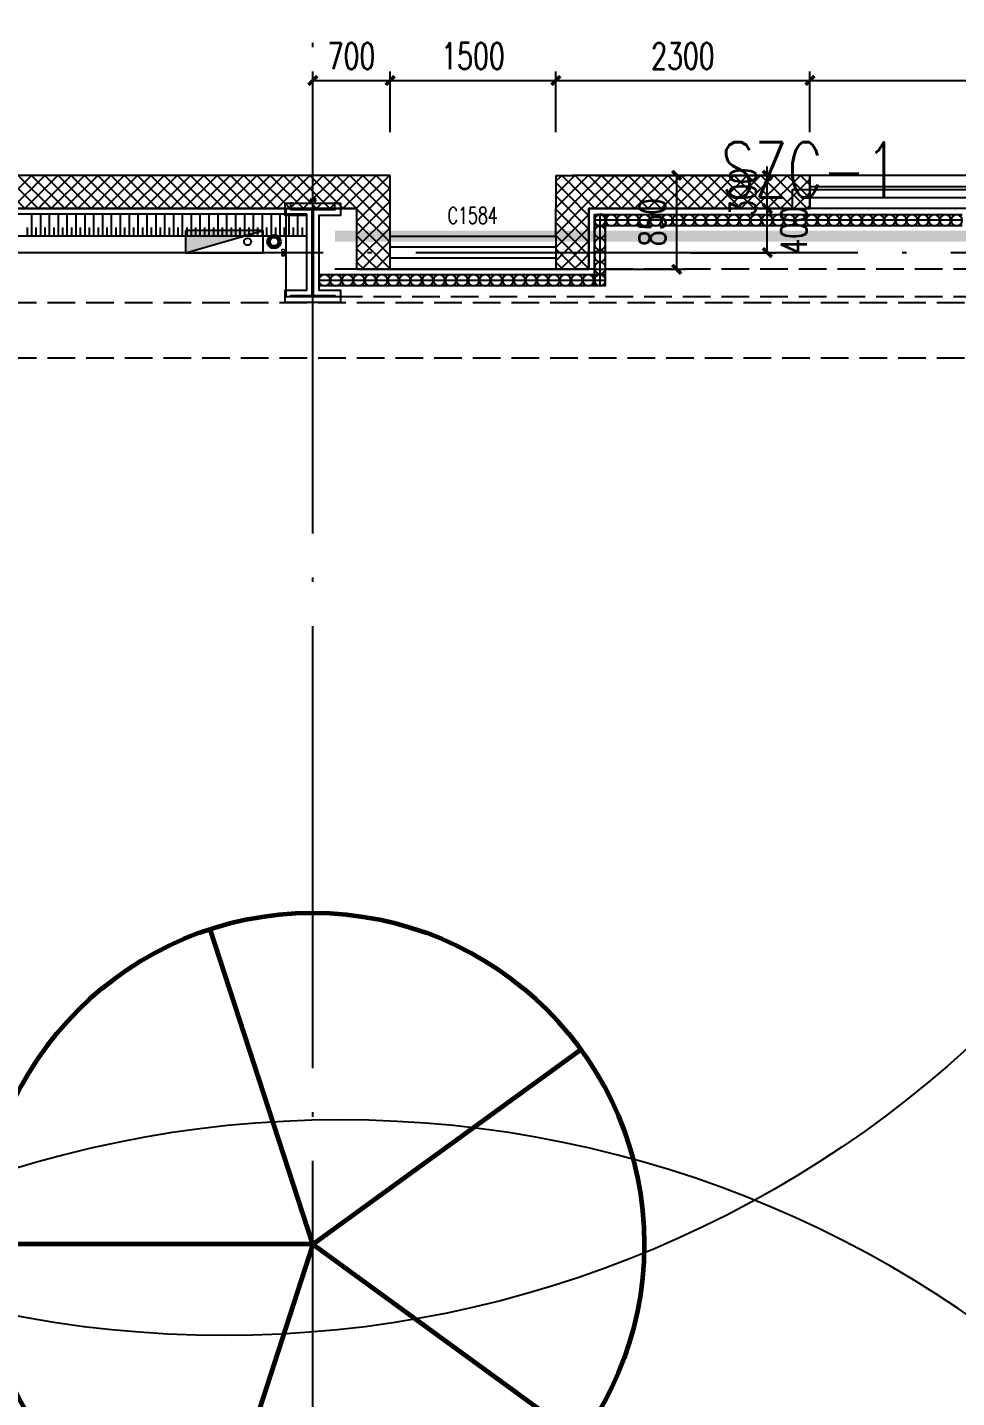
# Model space of a CAD drawing. Extents: x -1313754 to 847533, y 489853 to 941203.
# Drawn here: x -284437 to -276027, y 610357 to 622760 of the extents above; entities that cross this region are included whole.
import ezdxf
from ezdxf.enums import TextEntityAlignment as Align

# ---------------------------------------------------------------- set-up
doc = ezdxf.new("R2010")
doc.units = 0
doc.header["$LTSCALE"] = 1000
doc.header["$MEASUREMENT"] = 0
for name, pattern in [('CENTER', [2, 1.25, -0.25, 0.25, -0.25]), ('DASH', [0.35, 0.25, -0.1]), ('DOTE', [2.42, 2, -0.2, 0.02, -0.2])]:
    doc.linetypes.add(name, pattern=pattern)
doc.layers.get('Defpoints').update_dxf_attribs({"color": 210})
for name, color, linetype in [('99平面图例外参$0$A-HATCH-2', 251, 'Continuous'), ('A-AXIS-DOTE', 14, 'DOTE'), ('A-AXIS-DP', 126, 'Continuous'), ('A-HATCH-2', 251, 'Continuous'), ('A-HRAIL', 173, 'Continuous'), ('A-LIN-V', 9, 'Continuous'), ('A-SFCE', 30, 'Continuous'), ('A-WINDOW', 140, 'Continuous'), ('AS-COLN', 6, 'Continuous'), ('AS-WALL', 40, 'Continuous'), ('AS-结构边线层', 200, 'Continuous'), ('DIM_SYMB', 3, 'Continuous'), ('PUB_HATCH', 8, 'Continuous'), ('SB_ZF消火栓', 10, 'Continuous'), ('SB_ZF消火栓M', 10, 'Continuous'), ('建-窗', 4, 'Continuous'), ('建-门窗编号', 7, 'Continuous')]:
    doc.layers.add(name, color=color, linetype=linetype)
for name, color, linetype, lineweight in [('LG-ZF消防', 1, 'Continuous', 60), ('THIN', 7, 'Continuous', 0), ('柱间支撑', 6, 'CENTER', 0)]:
    doc.layers.add(name, color=color, linetype=linetype, lineweight=lineweight)
doc.styles.add('_TCH_DIM_T3', font='SIMPLEX', dxfattribs={"width": 0.705882, "bigfont": 'GBCBIG'})
doc.styles.add('A-WIN-LABEL', font='SIMPLEX', dxfattribs={"bigfont": 'GBCBIG'})
doc.styles.add('TSSD_Rein', font='tj-romans1.shx', dxfattribs={"width": 0.7, "bigfont": 'tj-hztxt.shx'})
doc.dimstyles.new('_TCH_ARCH&&10', dxfattribs={"dimtxt": 29.75, "dimasz": 10, "dimexe": 10, "dimexo": 10, "dimgap": 12.625, "dimtad": 1, "dimdec": 0, "dimzin": 0, "dimdsep": 46, "dimtxsty": '_TCH_DIM_T3', "dimblk": 'ARCHTICK', "dimcen": 0.09, "dimclrt": 7, "dimazin": 2, "dimtfac": 1, "dimtdec": 0, "dimtix": 1, "dimtmove": 2, "dimatfit": 3, "dimfxl": 0, "dimtolj": 1, "dimtzin": 0, "dimarcsym": 0})
doc.dimstyles.new('_TCH_ARCH&&80', dxfattribs={"dimtxt": 238, "dimasz": 80, "dimexe": 80, "dimexo": 80, "dimgap": 101, "dimtad": 1, "dimdec": 0, "dimzin": 0, "dimdsep": 46, "dimtxsty": '_TCH_DIM_T3', "dimblk": 'ARCHTICK', "dimcen": 0.09, "dimclrt": 7, "dimazin": 2, "dimtfac": 1, "dimtdec": 0, "dimtix": 1, "dimtmove": 2, "dimatfit": 3, "dimfxl": 0, "dimtolj": 1, "dimtzin": 0, "dimarcsym": 0})
pattern_1 = [(45, (60, 0), (-60.000061, 60.000061), []), (135, (60, 0), (-60.000061, -60.000061), [])]

# ---------------------------------------------------------------- blocks, each defined once
blk = doc.blocks.new('dote')
at = {"layer": 'A-AXIS-DOTE', "ltscale": 2}
for p, q in [((-61117.8, -264080), (-61117.8, -178600)), ((98696.4, -184100), (-97273.6, -184100))]:
    blk.add_line(p, q, dxfattribs=at)
blk = doc.blocks.new('43243')
at = {"layer": 'AS-结构边线层'}
blk.add_lwpolyline([(-263994, 621290), (-277514, 621290), (-277514, 621120), (-279354, 621120), (-279354, 620570), (-281454, 620570), (-281454, 621120), (-295987, 621120), (-313454, 567286), (-313454, 548520), (-281454, 548520), (-281454, 549070), (-279354, 549070), (-279354, 548520), (-277514, 548520), (-277514, 548350), (-263994, 548350)], dxfattribs=at)
blk = doc.blocks.new('3243243')
at = {"layer": 'A-SFCE', "color": 2, "linetype": 'DASH'}
for p, q in [((-273004.2, 620570.1), (-281704.2, 620570.1)), ((-273004.2, 620320.1), (-281704.2, 620320.1))]:
    blk.add_line(p, q, dxfattribs=at)
blk = doc.blocks.new('4324324')
at = {"layer": 'A-HATCH-2', "linetype": 'DASH'}
for p, q in [((-294754.2, 620270), (-135554.2, 620270)), ((-294754.2, 619770), (-135554.2, 619770))]:
    blk.add_line(p, q, dxfattribs=at)
blk = doc.blocks.new('w4324324')
at = {"layer": 'A-HATCH-2', "lineweight": 60}
for q in [(-1694760, 686605), (-1697614, 684532), (-1691907, 684532), (-1696524, 681178), (-1692997, 681178)]:
    blk.add_line((-1694760, 683605), q, dxfattribs=at)
blk.add_circle((-1694760, 683605), 3000, dxfattribs=at)
blk = doc.blocks.new('342343')
at = {"layer": 'A-LIN-V'}
blk.add_blockref('w4324324', (1084560, 81556), dxfattribs=at)
blk = doc.blocks.new('_ArchTick')
at = {"color": 0, "linetype": 'ByBlock', "const_width": 0.4}
blk.add_lwpolyline([(-0.5, -0.5), (0.5, 0.5)], dxfattribs=at)
blk = doc.blocks.new('*D1767')
at = {"layer": 'A-AXIS-DP', "color": 0, "lineweight": -2}
for p, q in [((-165054, 621030), (-165054, 621079)), ((-165054, 621069), (-164654, 621069)), ((-164654, 621030), (-164654, 621079))]:
    blk.add_line(p, q, dxfattribs=at)
at = {"layer": 'Defpoints', "color": 0}
for p in [(-165054, 621020), (-164654, 621069), (-164654, 621020)]:
    blk.add_point(p, dxfattribs=at)
at = {"layer": 'A-AXIS-DP', "color": 0, "lineweight": -2, "xscale": 10, "yscale": 10, "zscale": 10, "rotation": 180}
blk.add_blockref('_ArchTick', (-165054, 621069), dxfattribs=at)
at = {"layer": 'A-AXIS-DP', "color": 0, "lineweight": -2, "xscale": 10, "yscale": 10, "zscale": 10}
blk.add_blockref('_ArchTick', (-164654, 621069), dxfattribs=at)
at = {"layer": 'A-AXIS-DP', "color": 7, "insert": (-164854, 621096), "char_height": 29.8, "attachment_point": 5, "style": '_TCH_DIM_T3'}
blk.add_mtext('\\A1;400', dxfattribs=at)
blk = doc.blocks.new('*D1768')
at = {"layer": 'A-AXIS-DP', "color": 0, "lineweight": -2}
for p, q in [((-165064, 621020), (-165105, 621020)), ((-165095, 620220), (-165095, 621020)), ((-165064, 620220), (-165105, 620220))]:
    blk.add_line(p, q, dxfattribs=at)
at = {"layer": 'Defpoints', "color": 0}
for p in [(-165095, 621020), (-165054, 621020), (-165054, 620220)]:
    blk.add_point(p, dxfattribs=at)
at = {"layer": 'A-AXIS-DP', "color": 0, "lineweight": -2, "xscale": 10, "yscale": 10, "zscale": 10}
for p, rotation in [((-165095, 621020), 90), ((-165095, 620220), 270)]:
    blk.add_blockref('_ArchTick', p, dxfattribs=dict(at, rotation=rotation))
at = {"layer": 'A-AXIS-DP', "color": 7, "insert": (-165123, 620620), "char_height": 29.8, "attachment_point": 5, "rotation": 90, "style": '_TCH_DIM_T3'}
blk.add_mtext('\\A1;800', dxfattribs=at)
blk = doc.blocks.new('23124232432')
at = {"layer": '柱间支撑', "const_width": 100}
blk.add_lwpolyline([(-273054, 620870), (-281654, 620870)], dxfattribs=at)
at = {"layer": 'THIN', "style": 'TSSD_Rein', "width": 0.7}
blk.add_text('SZC-1', height=500, dxfattribs=at).set_placement((-277354, 621070), align=Align.BOTTOM_CENTER)
blk = doc.blocks.new('99平面图例外参$0$$LinePat$填挖边坡')
at = {"color": 0}
for p, q in [((0, 0), (0, -1500)), ((300, 0), (300, -600))]:
    blk.add_line(p, q, dxfattribs=at)
at = {"layer": 'Defpoints', "color": 0}
blk.add_point((600, 0), dxfattribs=at)
blk = doc.blocks.new('99平面图例外参$0$$LinePat$圆环')
for points in [[(0, 150), (300, 150)], [(0, 0), (300, 0)], [(0, -150), (300, -150)]]:
    blk.add_lwpolyline(points)
at = {"color": 0}
blk.add_circle((150, 0), 150, dxfattribs=at)
blk = doc.blocks.new('34242343243')
at = {"layer": 'A-LIN-V'}
for p, q in [((-281908, 621070), (-294754, 621070)), ((-281908, 620870), (-294754, 620870))]:
    blk.add_line(p, q, dxfattribs=at)
at = {"layer": '99平面图例外参$0$A-HATCH-2', "color": 203, "xscale": 0.1338124999985388, "yscale": 0.1333333333333333, "zscale": 0.1333333333333333, "rotation": 179.9999999990436}
for p in [(-284397, 620870), (-284317, 620870), (-284237, 620870), (-284156, 620870), (-284076, 620870), (-283996, 620870), (-283915, 620870), (-283835, 620870), (-283755, 620870), (-283675, 620870), (-283594, 620870), (-283514, 620870), (-283434, 620870), (-283353, 620870), (-283273, 620870), (-283193, 620870), (-283112, 620870), (-283032, 620870), (-282952, 620870), (-282872, 620870), (-282791, 620870), (-282711, 620870), (-282631, 620870), (-282550, 620870), (-282470, 620870), (-282390, 620870), (-282310, 620870), (-282229, 620870), (-282149, 620870), (-282069, 620870), (-281988, 620870), (-281908, 620870)]:
    blk.add_blockref('99平面图例外参$0$$LinePat$填挖边坡', p, dxfattribs=at)
at = {"layer": 'A-HRAIL', "yscale": 0.3333333333333333, "zscale": 0.3333333333333333}
for p, xscale, rotation in [((-279254, 620962), -0.3611111227129974, 270), ((-279203, 621014), -0.336163315173153, 359.9999999997964), ((-279102, 621014), -0.336163315173153, 359.9999999997964), ((-279002, 621014), -0.336163315173153, 359.9999999997964), ((-278901, 621014), -0.336163315173153, 359.9999999997964), ((-278800, 621014), -0.336163315173153, 359.9999999997964), ((-278699, 621014), -0.336163315173153, 359.9999999997964), ((-278598, 621014), -0.336163315173153, 359.9999999997964), ((-278497, 621014), -0.336163315173153, 359.9999999997964), ((-278397, 621014), -0.336163315173153, 359.9999999997964), ((-278296, 621014), -0.336163315173153, 359.9999999997964), ((-278195, 621014), -0.336163315173153, 359.9999999997964), ((-278094, 621014), -0.336163315173153, 359.9999999997964), ((-277993, 621014), -0.336163315173153, 359.9999999997964), ((-277892, 621014), -0.336163315173153, 359.9999999997964), ((-277791, 621014), -0.336163315173153, 359.9999999997964), ((-277691, 621014), -0.336163315173153, 359.9999999997964), ((-277590, 621014), -0.336163315173153, 359.9999999997964), ((-277489, 621014), -0.336163315173153, 359.9999999997964), ((-277388, 621014), -0.336163315173153, 359.9999999997964), ((-277287, 621014), -0.336163315173153, 359.9999999997964), ((-277186, 621014), -0.336163315173153, 359.9999999997964), ((-277086, 621014), -0.336163315173153, 359.9999999997964), ((-276985, 621014), -0.336163315173153, 359.9999999997964), ((-276884, 621014), -0.336163315173153, 359.9999999997964), ((-276783, 621014), -0.336163315173153, 359.9999999997964), ((-276682, 621014), -0.336163315173153, 359.9999999997964), ((-276581, 621014), -0.336163315173153, 359.9999999997964), ((-276480, 621014), -0.336163315173153, 359.9999999997964), ((-276380, 621014), -0.336163315173153, 359.9999999997964), ((-276279, 621014), -0.336163315173153, 359.9999999997964), ((-276178, 621014), -0.336163315173153, 359.9999999997964), ((-276077, 621014), -0.336163315173153, 359.9999999997964), ((-275976, 621014), -0.336163315173153, 359.9999999997964), ((-279254, 620853), -0.3611111227129974, 270), ((-279254, 620745), -0.3611111227129974, 270), ((-279254, 620637), -0.3611111227129974, 270), ((-279254, 620528), -0.3611111227129974, 270), ((-279254, 620420), -0.3611111227129974, 270)]:
    blk.add_blockref('99平面图例外参$0$$LinePat$圆环', p, dxfattribs=dict(at, xscale=xscale, rotation=rotation))
at = {"layer": 'A-HRAIL', "xscale": -0.3461333288391431, "yscale": 0.3333333333333333, "zscale": 0.3333333333333333}
for p in [(-281696, 620470), (-281593, 620470), (-281489, 620470), (-281385, 620470), (-281281, 620470), (-281177, 620470), (-281073, 620470), (-280969, 620470), (-280866, 620470), (-280762, 620470), (-280658, 620470), (-280554, 620470), (-280450, 620470), (-280346, 620470), (-280243, 620470), (-280139, 620470), (-280035, 620470), (-279931, 620470), (-279827, 620470), (-279723, 620470), (-279620, 620470), (-279516, 620470), (-279412, 620470), (-279308, 620470), (-279204, 620470)]:
    blk.add_blockref('99平面图例外参$0$$LinePat$圆环', p, dxfattribs=at)
blk = doc.blocks.new('A$C5D961328')
at = {"layer": 'SB_ZF消火栓'}
blk.add_hatch(color=256, dxfattribs=at).paths.add_polyline_path([(0, 40), (700, 40), (700, 240)])
at = {"layer": 'A-LIN-V', "ltscale": 500}
blk.add_circle((350, 40), 10001, dxfattribs=at)
at = {"layer": 'SB_ZF消火栓'}
for p, q in [((700, 240), (0, 240)), ((0, 240), (0, 40)), ((700, 240), (0, 40)), ((700, 240), (700, 40)), ((0, 40), (700, 40))]:
    blk.add_line(p, q, dxfattribs=at)
at = {"layer": 'SB_ZF消火栓', "color": 1}
blk.add_circle((140, 140), 32.5, dxfattribs=at)
blk = doc.blocks.new('we42342343234')
at = {"layer": 'LG-ZF消防'}
blk.add_circle((-282204, 620820), 50, dxfattribs=at)
at = {"layer": 'SB_ZF消火栓M', "rotation": 180}
blk.add_blockref('A$C5D961328', (-282304, 620960), dxfattribs=at)
at = {"layer": 'SB_ZF消火栓M', "xscale": -1, "rotation": 270}
blk.add_blockref('A$C5D961328', (-281644, 602520), dxfattribs=at)
blk = doc.blocks.new('234243242332')
at = {"layer": 'SB_ZF消火栓'}
blk.add_blockref('we42342343234', (0, 0), dxfattribs=at)
blk = doc.blocks.new('*D674')
at = {"layer": 'A-AXIS-DP', "color": 0, "lineweight": -2}
for p, q in [((-279294, 621420), (-278480, 621420)), ((-278560, 620570), (-278560, 621420)), ((-279294, 620570), (-278480, 620570))]:
    blk.add_line(p, q, dxfattribs=at)
at = {"layer": 'Defpoints', "color": 0}
for p in [(-279374, 621420), (-278560, 621420), (-279374, 620570)]:
    blk.add_point(p, dxfattribs=at)
at = {"layer": 'A-AXIS-DP', "color": 0, "lineweight": -2, "xscale": 80, "yscale": 80, "zscale": 80}
for p, rotation in [((-278560, 621420), 90), ((-278560, 620570), 270)]:
    blk.add_blockref('_ArchTick', p, dxfattribs=dict(at, rotation=rotation))
at = {"layer": 'A-AXIS-DP', "color": 7, "insert": (-278780, 620995), "char_height": 238, "attachment_point": 5, "rotation": 90, "style": '_TCH_DIM_T3'}
blk.add_mtext('\\A1;850', dxfattribs=at)
blk = doc.blocks.new('*D730')
at = {"layer": 'A-AXIS-DP', "color": 0, "lineweight": -2}
for p, q in [((-277740, 621420), (-277740, 621500)), ((-278434, 621420), (-277660, 621420)), ((-277740, 621120), (-277740, 621420)), ((-278434, 621120), (-277660, 621120)), ((-277740, 621120), (-277740, 621040))]:
    blk.add_line(p, q, dxfattribs=at)
at = {"layer": 'Defpoints', "color": 0}
for p in [(-278514, 621420), (-277740, 621420), (-278514, 621120)]:
    blk.add_point(p, dxfattribs=at)
at = {"layer": 'A-AXIS-DP', "color": 0, "lineweight": -2, "xscale": 80, "yscale": 80, "zscale": 80}
for p, rotation in [((-277740, 621420), 270), ((-277740, 621120), 90)]:
    blk.add_blockref('_ArchTick', p, dxfattribs=dict(at, rotation=rotation))
at = {"layer": 'A-AXIS-DP', "color": 7, "insert": (-277960, 621270), "char_height": 238, "attachment_point": 5, "rotation": 90, "style": '_TCH_DIM_T3'}
blk.add_mtext('\\A1;300', dxfattribs=at)
blk = doc.blocks.new('*D731')
at = {"layer": 'A-AXIS-DP', "color": 0, "lineweight": -2}
for p, q in [((-278434, 621120), (-277660, 621120)), ((-277740, 620720), (-277740, 621120)), ((-278434, 620720), (-277660, 620720))]:
    blk.add_line(p, q, dxfattribs=at)
at = {"layer": 'Defpoints', "color": 0}
for p in [(-278514, 621120), (-277740, 621120), (-278514, 620720)]:
    blk.add_point(p, dxfattribs=at)
at = {"layer": 'A-AXIS-DP', "color": 0, "lineweight": -2, "xscale": 80, "yscale": 80, "zscale": 80}
for p, rotation in [((-277740, 621120), 90), ((-277740, 620720), 270)]:
    blk.add_blockref('_ArchTick', p, dxfattribs=dict(at, rotation=rotation))
at = {"layer": 'A-AXIS-DP', "color": 7, "insert": (-277500, 620920), "char_height": 238, "attachment_point": 5, "rotation": 90, "style": '_TCH_DIM_T3'}
blk.add_mtext('\\A1;400', dxfattribs=at)
blk = doc.blocks.new('*D907')
at = {"layer": 'A-AXIS-DP', "color": 0, "lineweight": -2}
for p, q in [((-281854, 621810), (-281854, 622360)), ((-281154, 621810), (-281154, 622360)), ((-281854, 622280), (-281154, 622280))]:
    blk.add_line(p, q, dxfattribs=at)
at = {"layer": 'Defpoints', "color": 0}
for p in [(-281154, 622280), (-281854, 621730), (-281154, 621730)]:
    blk.add_point(p, dxfattribs=at)
at = {"layer": 'A-AXIS-DP', "color": 0, "lineweight": -2, "xscale": 80, "yscale": 80, "zscale": 80, "rotation": 180}
blk.add_blockref('_ArchTick', (-281854, 622280), dxfattribs=at)
at = {"layer": 'A-AXIS-DP', "color": 0, "lineweight": -2, "xscale": 80, "yscale": 80, "zscale": 80}
blk.add_blockref('_ArchTick', (-281154, 622280), dxfattribs=at)
at = {"layer": 'A-AXIS-DP', "color": 7, "insert": (-281504, 622500), "char_height": 238, "attachment_point": 5, "style": '_TCH_DIM_T3'}
blk.add_mtext('\\A1;700', dxfattribs=at)
blk = doc.blocks.new('*D908')
at = {"layer": 'A-AXIS-DP', "color": 0, "lineweight": -2}
for p, q in [((-281154, 621810), (-281154, 622360)), ((-279654, 621810), (-279654, 622360)), ((-281154, 622280), (-279654, 622280))]:
    blk.add_line(p, q, dxfattribs=at)
at = {"layer": 'Defpoints', "color": 0}
for p in [(-279654, 622280), (-281154, 621730), (-279654, 621730)]:
    blk.add_point(p, dxfattribs=at)
at = {"layer": 'A-AXIS-DP', "color": 0, "lineweight": -2, "xscale": 80, "yscale": 80, "zscale": 80, "rotation": 180}
blk.add_blockref('_ArchTick', (-281154, 622280), dxfattribs=at)
at = {"layer": 'A-AXIS-DP', "color": 0, "lineweight": -2, "xscale": 80, "yscale": 80, "zscale": 80}
blk.add_blockref('_ArchTick', (-279654, 622280), dxfattribs=at)
at = {"layer": 'A-AXIS-DP', "color": 7, "insert": (-280404, 622500), "char_height": 238, "attachment_point": 5, "style": '_TCH_DIM_T3'}
blk.add_mtext('\\A1;1500', dxfattribs=at)
blk = doc.blocks.new('*D909')
at = {"layer": 'A-AXIS-DP', "color": 0, "lineweight": -2}
for p, q in [((-279654, 621810), (-279654, 622360)), ((-277354, 621810), (-277354, 622360)), ((-279654, 622280), (-277354, 622280))]:
    blk.add_line(p, q, dxfattribs=at)
at = {"layer": 'Defpoints', "color": 0}
for p in [(-277354, 622280), (-279654, 621730), (-277354, 621730)]:
    blk.add_point(p, dxfattribs=at)
at = {"layer": 'A-AXIS-DP', "color": 0, "lineweight": -2, "xscale": 80, "yscale": 80, "zscale": 80, "rotation": 180}
blk.add_blockref('_ArchTick', (-279654, 622280), dxfattribs=at)
at = {"layer": 'A-AXIS-DP', "color": 0, "lineweight": -2, "xscale": 80, "yscale": 80, "zscale": 80}
blk.add_blockref('_ArchTick', (-277354, 622280), dxfattribs=at)
at = {"layer": 'A-AXIS-DP', "color": 7, "insert": (-278504, 622500), "char_height": 238, "attachment_point": 5, "style": '_TCH_DIM_T3'}
blk.add_mtext('\\A1;2300', dxfattribs=at)
blk = doc.blocks.new('*D910')
at = {"layer": 'A-AXIS-DP', "color": 0, "lineweight": -2}
for p, q in [((-277354, 621810), (-277354, 622360)), ((-264154, 621810), (-264154, 622360)), ((-277354, 622280), (-264154, 622280))]:
    blk.add_line(p, q, dxfattribs=at)
at = {"layer": 'Defpoints', "color": 0}
for p in [(-264154, 622280), (-277354, 621730), (-264154, 621730)]:
    blk.add_point(p, dxfattribs=at)
at = {"layer": 'A-AXIS-DP', "color": 0, "lineweight": -2, "xscale": 80, "yscale": 80, "zscale": 80, "rotation": 180}
blk.add_blockref('_ArchTick', (-277354, 622280), dxfattribs=at)
at = {"layer": 'A-AXIS-DP', "color": 0, "lineweight": -2, "xscale": 80, "yscale": 80, "zscale": 80}
blk.add_blockref('_ArchTick', (-264154, 622280), dxfattribs=at)
at = {"layer": 'A-AXIS-DP', "color": 7, "insert": (-270754, 622500), "char_height": 238, "attachment_point": 5, "style": '_TCH_DIM_T3'}
blk.add_mtext('\\A1;13200', dxfattribs=at)
blk = doc.blocks.new('WINDOW2DLIB$DYNSTYLE$00000005')
at = {"color": 0}
for points in [[(-0.5, 0.5), (-0.5, -0.5)], [(-0.5, 0.5), (0.5, 0.5)], [(0.5, -0.5), (0.5, 0.5)], [(0.5, 0.16667), (-0.5, 0.16667)], [(0.5, -0.16667), (-0.5, -0.16667)], [(-0.5, -0.5), (0.5, -0.5)]]:
    blk.add_lwpolyline(points, dxfattribs=at)
blk = doc.blocks.new('w42343243')
at = {"layer": 'A-HATCH-2'}
blk.add_lwpolyline([(-165104.2, 621070), (-164604.2, 621070), (-164604.2, 620958), (-164800.2, 620958), (-164800.2, 620282), (-164604.2, 620282), (-164604.2, 620170), (-165104.2, 620170), (-165104.2, 620282), (-164908.2, 620282), (-164908.2, 620958), (-165104.2, 620958)], close=True, dxfattribs=at)
at = {"layer": 'AS-COLN', "color": 3}
blk.add_lwpolyline([(-165054.2, 621020), (-164654.2, 621020), (-164654.2, 621008), (-164850.2, 621008), (-164850.2, 620232), (-164654.2, 620232), (-164654.2, 620220), (-165054.2, 620220), (-165054.2, 620232), (-164858.2, 620232), (-164858.2, 621008), (-165054.2, 621008)], close=True, dxfattribs=at)
at = {"layer": 'A-AXIS-DP'}
for p1, p2, distance, picture, middle in [((-165054.2, 621020), (-164654.2, 621020), 48.8, '*D1767', (-164854.2, 621096.2)), ((-165054.2, 620220), (-165054.2, 621020), 41.2, '*D1768', (-165122.9, 620620))]:
    dim = blk.add_aligned_dim(p1=p1, p2=p2, distance=distance, dimstyle='_TCH_ARCH&&10', dxfattribs=at)
    dim.commit()
    dim.dimension.update_dxf_attribs({"geometry": picture, "text_midpoint": middle})
blk = doc.blocks.new('42343')
at = {"layer": 'A-WINDOW'}
blk.add_blockref('w42343243', (-117000, 100), dxfattribs=at)

msp = doc.modelspace()

# ---------------------------------------------------------------- hatches: boundary and pattern name
at = {"layer": 'PUB_HATCH'}
h = msp.add_hatch(dxfattribs=at)
h.set_pattern_fill('多孔材料', color=256, scale=30, style=0)
h.set_pattern_definition(pattern_1)
h.paths.add_polyline_path([(-281154.2, 621420.1), (-295104.2, 621420.1), (-295104.2, 621120.1), (-281454.2, 621120.1)])
h = msp.add_hatch(dxfattribs=at)
h.set_pattern_fill('多孔材料', color=256, scale=30, style=0)
h.set_pattern_definition(pattern_1)
h.paths.add_polyline_path([(-281454.2, 620570), (-281154.2, 620870), (-281154.2, 621420.1), (-281454.2, 621120.1)])
h = msp.add_hatch(dxfattribs=at)
h.set_pattern_fill('多孔材料', color=256, scale=30, style=0)
h.set_pattern_definition(pattern_1)
h.paths.add_polyline_path([(-279654.2, 621120), (-279504.2, 621270), (-279504.2, 621420), (-279654.2, 621420)])
h = msp.add_hatch(dxfattribs=at)
h.set_pattern_fill('多孔材料', color=256, scale=30, style=0)
h.set_pattern_definition(pattern_1)
h.paths.add_polyline_path([(-279354.2, 621120.1), (-277354.2, 621120.1), (-277354.2, 621420.1), (-279504.2, 621420.1), (-279504.2, 621270)])
h = msp.add_hatch(dxfattribs=at)
h.set_pattern_fill('多孔材料', color=256, scale=30, style=0)
h.set_pattern_definition(pattern_1)
h.paths.add_polyline_path([(-279654.2, 620870), (-279354.2, 620570), (-279354.2, 621120.1), (-279504.2, 621270), (-279654.2, 621120)])
h = msp.add_hatch(dxfattribs=at)
h.set_pattern_fill('多孔材料', color=256, scale=30, style=0)
h.set_pattern_definition(pattern_1)
h.paths.add_polyline_path([(-281454.2, 620570), (-281154.2, 620570), (-281154.2, 620870)])
h = msp.add_hatch(dxfattribs=at)
h.set_pattern_fill('多孔材料', color=256, scale=30, style=0)
h.set_pattern_definition(pattern_1)
h.paths.add_polyline_path([(-279654.2, 620870), (-279654.2, 620570), (-279354.2, 620570)])

# ---------------------------------------------------------------- linework, layer by layer
at = {"layer": 'AS-WALL'}
for p, q in [((-281154.2, 621420.1), (-295104.2, 621420.1)), ((-281154.2, 620870), (-281154.2, 621420.1)), ((-279654.2, 621420), (-279504.2, 621420)), ((-279654.2, 621420), (-279654.2, 621120)), ((-277354.2, 621420.1), (-279504.2, 621420.1)), ((-277354.2, 621120.1), (-277354.2, 621420.1)), ((-295104.2, 621120.1), (-281454.2, 621120.1)), ((-281454.2, 620570), (-281454.2, 621120.1)), ((-279654.2, 621120), (-279654.2, 621120)), ((-279654.2, 620870), (-279654.2, 621120)), ((-279354.2, 621120.1), (-277354.2, 621120.1)), ((-279354.2, 620570), (-279354.2, 621120.1)), ((-281154.2, 620570), (-281154.2, 620870)), ((-279654.2, 620870), (-279654.2, 620570)), ((-281454.2, 620570), (-281154.2, 620570)), ((-279654.2, 620570), (-279354.2, 620570))]:
    msp.add_line(p, q, dxfattribs=at)

# ---------------------------------------------------------------- block references
at = {"layer": 'A-AXIS-DP'}
msp.add_blockref('3243243', (0, 0), dxfattribs=at)
at = {"layer": 'A-LIN-V', "rotation": 90}
msp.add_blockref('342343', (483306.5, 1221945), dxfattribs=at)
at = {"layer": 'A-WINDOW'}
for name in ['43243', '42343', '4324324']:
    msp.add_blockref(name, (0, 0), dxfattribs=at)
at = {"layer": 'AS-WALL'}
msp.add_blockref('dote', (-220736.4, 804820), dxfattribs=at)
at = {"layer": 'DIM_SYMB'}
msp.add_blockref('34242343243', (0, 0), dxfattribs=at)
at = {"layer": 'SB_ZF消火栓', "linetype": 'Continuous'}
msp.add_blockref('234243242332', (0, 0), dxfattribs=at)
at = {"layer": '建-窗'}
ref = msp.add_blockref('WINDOW2DLIB$DYNSTYLE$00000005', (-270754.2, 621270.1), dxfattribs=dict(at, xscale=13200, yscale=300, zscale=300, rotation=180.0000000003004))
ref.add_attrib('A', 'MLC13224', (-271136.7, 621770.7), dxfattribs={"layer": '建-门窗编号', "ltscale": 500, "height": 148.75, "style": 'A-WIN-LABEL', "width": 0.705882})
ref = msp.add_blockref('WINDOW2DLIB$DYNSTYLE$00000005', (-280404.2, 620720), dxfattribs=dict(at, xscale=-1500, yscale=300, zscale=300, rotation=179.9999999999555))
ref.add_attrib('A', 'C1584', (-280634.2, 620983.1), dxfattribs={"layer": '建-门窗编号', "ltscale": 500, "height": 148.75, "rotation": 360, "style": 'A-WIN-LABEL', "width": 0.705882})
at = {"layer": '柱间支撑'}
msp.add_blockref('23124232432', (0, 0), dxfattribs=at)

# ---------------------------------------------------------------- dimensions: what is measured, and where the dimension line sits
at = {"layer": 'A-AXIS-DP'}
for p1, p2, distance, picture, middle in [((-281854.2, 621729.9), (-281154.2, 621729.9), 550, '*D907', (-281504.2, 622499.9)), ((-281154.2, 621729.9), (-279654.2, 621729.9), 550, '*D908', (-280404.2, 622499.9)), ((-279654.2, 621729.9), (-277354.2, 621729.9), 550, '*D909', (-278504.2, 622499.9)), ((-277354.2, 621729.9), (-264154.2, 621729.9), 550, '*D910', (-270754.2, 622499.9)), ((-278514.2, 621119.9), (-278514.2, 621419.9), -774.2, '*D730', (-277960, 621269.9)), ((-279374.2, 620569.9), (-279374.2, 621419.9), -814.2, '*D674', (-278780, 620994.9))]:
    dim = msp.add_aligned_dim(p1=p1, p2=p2, distance=distance, dimstyle='_TCH_ARCH&&80', dxfattribs=at)
    dim.commit()
    dim.dimension.update_dxf_attribs({"geometry": picture, "text_midpoint": middle})
dim = msp.add_linear_dim(base=(-277740, 621119.9), p1=(-278514.2, 620719.9), p2=(-278514.2, 621119.9), angle=90, dimstyle='_TCH_ARCH&&80', dxfattribs=at)
dim.commit()
dim.dimension.update_dxf_attribs({"geometry": '*D731', "text_midpoint": (-277500, 620919.9), "dimtype": 129})

doc.saveas('drawing.dxf')
